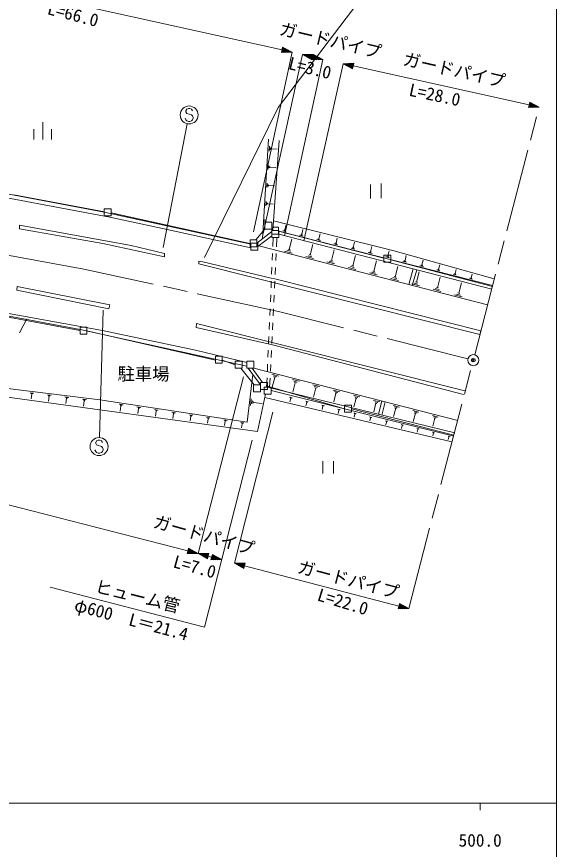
# Model space of a CAD drawing. Units: millimetres, scale not verified. Extents: x 40000 to 680000, y 20000 to 380000.
# Drawn here: x 501084 to 579000, y 198357 to 318543 of the extents above; entities that cross this region are included whole.
import ezdxf
from ezdxf.enums import TextEntityAlignment as Align

# ---------------------------------------------------------------- set-up
doc = ezdxf.new("R2010")
doc.units = ezdxf.units.MM
doc.header["$LTSCALE"] = 1000
doc.header["$PDMODE"] = 32
doc.header["$PDSIZE"] = 500
doc.linetypes.add('CHAIN', pattern=[18.5, 12, -1.5, 3.5, -1.5])
for name, color, linetype, lineweight in [('M-BGD', 7, 'Continuous', 13), ('M-BMK', 2, 'CHAIN', 13), ('M-BMK-ROW', 30, 'Continuous', 13), ('M-BMK-SRVR', 3, 'Continuous', 13), ('M-STR-HTXT', 7, 'Continuous', 13), ('M-STR-STRC', 7, 'Continuous', 13), ('M-TTL-BAND', 7, 'Continuous', 13)]:
    doc.layers.add(name, color=color, linetype=linetype, lineweight=lineweight)
doc.layers.add('M-OTRS', color=6, linetype='Continuous')
doc.styles.add('ＭＳ ゴシック', font='')
doc.styles.get('ＭＳ ゴシック').set_extended_font_data('MS Gothic')

msp = doc.modelspace()

# ---------------------------------------------------------------- linework, layer by layer
at = {"layer": 'M-BGD'}
for p, q in [((504883, 303325), (504871, 300788)), ((503582, 302314), (503572, 300805)), ((506119, 302322), (506126, 300802)), ((537437, 300851), (536558, 286478)), ((538058, 287668), (538971, 300685)), ((537534, 299150), (537575, 299827)), ((537657, 299313), (537677, 299651)), ((537775, 299390), (537785, 299560)), ((537780, 299475), (538682, 299420)), ((537371, 296498), (537412, 297161)), ((537492, 296657), (537512, 296989)), ((537607, 296733), (537618, 296899)), ((537613, 296816), (538496, 296762)), ((537210, 293860), (537250, 294509)), ((537328, 294015), (537348, 294340)), ((537441, 294090), (537451, 294252)), ((537446, 294171), (538312, 294118)), ((552183, 294338), (552172, 292318)), ((553694, 294451), (553710, 292327)), ((537049, 291235), (537088, 291870)), ((537165, 291387), (537184, 291705)), ((537276, 291460), (537285, 291619)), ((537281, 291540), (538128, 291488)), ((536890, 288624), (536928, 289246)), ((537003, 288773), (537022, 289084)), ((537111, 288845), (537121, 289000)), ((537116, 288922), (537945, 288872)), ((535775, 285849), (537948, 287540)), ((538948, 287668), (537948, 287668)), ((537948, 287668), (537948, 286668)), ((538948, 286668), (538948, 287668)), ((569804, 279726), (538948, 287569)), ((539999, 287509), (539491, 287638)), ((539893, 287626), (539639, 287690)), ((539851, 287727), (539724, 287759)), ((539788, 287743), (539960, 288420)), ((542245, 287122), (542421, 287812)), ((537948, 286916), (535903, 285353)), ((537948, 286668), (538948, 286668)), ((538128, 286702), (538070, 285378)), ((538581, 285341), (538643, 286632)), ((569690, 279213), (538948, 287128)), ((540415, 284946), (540801, 286444)), ((542460, 286883), (541942, 287015)), ((542353, 287002), (542094, 287068)), ((542310, 287105), (542180, 287138)), ((544931, 286255), (544403, 286389)), ((544822, 286376), (544558, 286443)), ((544778, 286481), (544646, 286515)), ((544712, 286498), (544891, 287202)), ((547189, 285872), (547371, 286589)), ((535903, 285849), (534903, 285849)), ((534903, 285849), (534903, 284849)), ((534903, 284849), (535903, 284849)), ((535903, 284849), (535903, 285849)), ((536049, 285464), (569060, 276953)), ((540555, 284910), (540274, 284982)), ((543476, 284157), (543862, 285656)), ((546537, 283368), (546924, 284868)), ((547413, 285624), (546875, 285761)), ((547301, 285748), (547032, 285816)), ((547256, 285855), (547122, 285889)), ((549904, 284991), (549356, 285130)), ((549790, 285117), (549516, 285186)), ((549745, 285226), (549608, 285260)), ((549676, 285243), (549862, 285973)), ((552173, 284612), (552362, 285355)), ((538026, 284379), (537981, 283380)), ((538485, 283343), (538533, 284342)), ((540880, 284427), (539757, 284716)), ((540647, 284686), (540086, 284831)), ((543941, 283637), (542817, 283927)), ((543709, 283897), (543146, 284042)), ((543616, 284121), (543335, 284193)), ((549600, 282578), (549987, 284079)), ((552405, 284355), (551847, 284497)), ((552289, 284483), (552010, 284554)), ((552243, 284594), (552103, 284629)), ((554916, 283717), (554348, 283861)), ((554798, 283847), (554514, 283919)), ((554751, 283960), (554609, 283996)), ((554680, 283978), (554872, 284735)), ((557157, 283339), (557340, 284060)), ((547003, 282847), (545878, 283138)), ((546770, 283107), (546208, 283253)), ((546678, 283331), (546397, 283404)), ((549833, 282318), (549270, 282463)), ((549741, 282542), (549459, 282614)), ((552663, 281788), (553050, 283290)), ((555727, 280998), (556115, 282501)), ((557382, 283090), (556841, 283227)), ((557269, 283214), (556999, 283283)), ((557225, 283322), (557089, 283356)), ((559809, 282473), (559303, 282601)), ((559704, 282589), (559451, 282654)), ((559662, 282690), (559535, 282722)), ((559598, 282706), (559770, 283380)), ((562005, 282082), (562165, 282710)), ((537937, 282381), (537893, 281382)), ((538389, 281345), (538437, 282344)), ((550066, 282058), (548940, 282348)), ((553130, 281268), (552003, 281558)), ((552896, 281528), (552333, 281673)), ((552804, 281752), (552522, 281825)), ((558320, 282143), (557706, 279881)), ((558847, 282007), (558198, 279751)), ((558792, 280208), (559180, 281712)), ((562201, 281865), (561730, 281984)), ((562103, 281973), (561868, 282033)), ((562064, 282067), (561946, 282097)), ((564560, 281265), (564123, 281376)), ((564469, 281366), (564250, 281421)), ((564433, 281452), (564324, 281480)), ((564378, 281466), (564527, 282050)), ((566718, 280860), (566855, 281398)), ((537849, 280383), (537805, 279384)), ((538294, 279348), (538342, 280347)), ((556194, 280477), (555067, 280768)), ((555960, 280738), (555397, 280883)), ((555868, 280962), (555586, 281035)), ((559025, 279948), (558461, 280093)), ((558933, 280172), (558651, 280245)), ((561857, 279418), (562245, 280923)), ((564923, 278627), (565312, 280133)), ((566886, 280674), (566482, 280776)), ((566802, 280767), (566600, 280818)), ((566768, 280847), (566667, 280873)), ((559259, 279687), (558131, 279978)), ((562325, 278896), (561196, 279187)), ((562091, 279157), (561527, 279303)), ((561998, 279382), (561716, 279454)), ((537761, 278384), (537716, 277385)), ((538198, 277350), (538246, 278349)), ((565391, 278105), (564262, 278397)), ((565157, 278366), (564592, 278512)), ((565065, 278591), (564782, 278664)), ((537672, 276386), (537628, 275387)), ((538102, 275352), (538150, 276351)), ((501498, 272928), (502543, 274926)), ((537584, 274388), (537540, 273389)), ((538006, 273355), (538054, 274354)), ((537496, 272390), (537451, 271391)), ((537910, 271357), (537958, 272356)), ((537407, 270392), (537363, 269393)), ((537814, 269359), (537862, 270358)), ((535307, 268810), (534307, 268810)), ((534307, 268810), (534307, 267810)), ((535307, 267810), (535307, 268810)), ((537319, 268394), (537275, 267395)), ((537719, 267362), (537766, 268360)), ((534307, 267810), (535307, 267810)), ((535107, 267810), (536589, 265723)), ((536273, 265380), (535163, 266885)), ((564765, 260238), (535307, 267810)), ((537910, 266935), (538943, 266669)), ((537231, 266396), (537172, 265072)), ((537609, 265072), (537671, 266363)), ((538338, 266458), (537984, 265081)), ((538124, 266696), (538640, 266564)), ((538209, 266491), (538467, 266425)), ((540892, 266168), (541901, 265909)), ((541310, 265702), (540964, 264357)), ((541101, 265935), (541605, 265806)), ((541184, 265735), (541436, 265670)), ((537833, 265072), (536833, 265072)), ((536833, 265072), (536833, 264072)), ((537295, 265072), (564323, 258476)), ((537808, 264577), (564215, 258012)), ((537833, 264072), (537833, 265072)), ((543850, 265408), (544835, 265155)), ((544258, 264953), (543920, 263638)), ((544054, 265180), (544547, 265054)), ((544135, 264984), (544381, 264921)), ((546784, 264654), (547746, 264406)), ((546983, 264431), (547464, 264308)), ((503034, 264267), (503549, 264204)), ((503152, 264165), (503410, 264134)), ((503270, 264064), (503186, 263376)), ((503206, 264071), (503335, 264056)), ((505523, 263960), (506061, 263894)), ((505647, 263854), (505915, 263821)), ((505770, 263748), (505682, 263032)), ((505703, 263756), (505837, 263739)), ((508035, 263650), (508594, 263581)), ((508163, 263540), (508442, 263505)), ((508291, 263429), (508199, 262684)), ((508221, 263438), (508361, 263421)), ((510568, 263337), (511149, 263266)), ((510701, 263223), (510991, 263187)), ((534845, 262418), (534957, 263382)), ((536833, 264072), (537833, 264072)), ((536900, 263580), (563903, 257176)), ((540482, 263618), (540868, 263523)), ((540644, 263442), (540518, 262928)), ((540563, 263530), (540756, 263483)), ((540596, 263454), (540692, 263430)), ((547183, 264209), (546853, 262926)), ((547062, 264240), (547303, 264178)), ((549695, 263905), (550634, 263664)), ((550084, 263471), (549762, 262219)), ((549889, 263688), (550359, 263568)), ((549967, 263502), (550201, 263441)), ((510834, 263108), (510739, 262333)), ((510762, 263117), (510907, 263099)), ((515876, 262608), (516453, 262521)), ((516006, 262490), (516294, 262447)), ((516136, 262372), (516020, 261604)), ((516064, 262383), (516208, 262361)), ((518439, 262223), (518997, 262139)), ((518565, 262109), (518844, 262067)), ((518621, 262005), (518760, 261984)), ((535034, 262640), (535090, 263123)), ((535209, 262742), (535237, 262983)), ((535223, 262863), (536509, 262713)), ((542816, 263046), (543191, 262954)), ((542973, 262875), (542850, 262375)), ((542894, 262961), (543082, 262915)), ((542926, 262887), (543020, 262864)), ((545139, 262477), (545504, 262388)), ((545292, 262311), (545172, 261824)), ((545215, 262394), (545398, 262349)), ((545246, 262322), (545337, 262300)), ((552583, 263163), (553499, 262927)), ((552962, 262740), (552648, 261518)), ((552772, 262951), (553230, 262834)), ((552848, 262769), (553077, 262710)), ((553818, 263052), (553332, 261158)), ((554302, 262927), (553817, 261040)), ((555447, 262427), (556341, 262197)), ((555817, 262014), (555511, 260823)), ((555632, 262220), (556079, 262105)), ((555706, 262043), (555929, 261985)), ((518691, 261995), (518579, 261251)), ((520984, 261841), (521524, 261759)), ((521106, 261730), (521376, 261690)), ((521227, 261620), (521119, 260900)), ((521160, 261630), (521295, 261610)), ((523511, 261461), (524033, 261383)), ((523629, 261354), (523890, 261315)), ((523746, 261248), (523641, 260552)), ((523681, 261258), (523811, 261238)), ((526020, 261084), (526524, 261009)), ((526133, 260981), (526385, 260943)), ((526247, 260878), (526146, 260206)), ((526184, 260888), (526310, 260869)), ((547452, 261911), (547807, 261824)), ((547601, 261749), (547485, 261275)), ((547526, 261830), (547704, 261787)), ((547556, 261760), (547645, 261738)), ((549755, 261347), (550100, 261263)), ((549899, 261190), (549787, 260729)), ((549827, 261268), (550000, 261226)), ((549856, 261200), (549942, 261179)), ((558289, 261696), (559160, 261472)), ((558650, 261294), (558351, 260133)), ((558469, 261495), (558905, 261383)), ((558541, 261322), (558759, 261266)), ((561108, 260971), (561957, 260753)), ((528511, 260710), (528997, 260637)), ((528620, 260611), (528864, 260574)), ((528730, 260511), (528632, 259863)), ((528669, 260521), (528791, 260502)), ((530984, 260339), (531453, 260268)), ((531090, 260243), (531324, 260208)), ((531195, 260147), (531101, 259522)), ((531137, 260156), (531254, 260138)), ((533440, 259970), (533891, 259902)), ((533541, 259878), (533767, 259844)), ((533643, 259786), (533553, 259183)), ((533587, 259794), (533699, 259777)), ((552048, 260786), (552383, 260704)), ((552188, 260633), (552078, 260186)), ((552118, 260709), (552285, 260668)), ((552146, 260643), (552230, 260623)), ((554331, 260227), (554656, 260147)), ((554467, 260078), (554360, 259644)), ((554399, 260152), (554561, 260113)), ((554426, 260088), (554507, 260068)), ((556604, 259670), (556919, 259593)), ((561460, 260579), (561169, 259448)), ((561284, 260775), (561708, 260666)), ((561354, 260607), (561566, 260552)), ((556736, 259526), (556633, 259106)), ((556670, 259598), (556827, 259560)), ((556696, 259536), (556775, 259517)), ((558867, 259116), (559172, 259041)), ((558994, 258977), (558895, 258569)), ((558931, 259046), (559083, 259009)), ((558956, 258986), (559033, 258967)), ((561120, 258564), (561416, 258492)), ((561244, 258429), (561147, 258035)), ((561182, 258497), (561330, 258461)), ((561207, 258438), (561281, 258420)), ((563363, 258015), (563649, 257945)), ((563506, 257980), (563389, 257503)), ((545280, 254395), (545280, 252617)), ((546804, 254395), (546804, 252617))]:
    msp.add_line(p, q, dxfattribs=at)
for points in [[(534903, 285172), (522808, 287804), (514553, 289593), (492969, 293661), (481141, 295558), (473858, 296568), (470603, 297002)], [(470621, 297535), (480735, 296114), (493735, 294034), (499692, 292953), (513721, 290338), (534903, 285713)], [(538159, 289071), (555399, 284811), (570014, 280722)], [(474388, 280220), (478888, 279514), (513490, 273257), (526921, 270422), (534307, 268649)], [(534307, 268106), (510236, 273367), (498392, 275621), (474949, 279492)], [(565577, 264029), (538019, 271182), (527020, 273700), (527059, 274254), (565805, 264554)], [(496224, 260718), (498576, 265019), (513115, 263224), (534367, 260033), (535163, 266885), (534519, 267810)], [(537006, 264072), (535839, 258666), (499424, 263694), (497722, 260426)]]:
    msp.add_lwpolyline(points, dxfattribs=at)
for points in [[(501492, 288464), (501516, 287938), (513535, 285794), (522421, 283900), (522445, 284368), (517636, 285506)], [(527380, 282850), (567961, 272667), (568092, 273192), (538356, 280703), (537840, 280792), (527941, 283173), (527372, 283235)], [(501159, 279605), (514531, 276934), (514403, 276361), (501108, 279066)]]:
    msp.add_lwpolyline(points, close=True, dxfattribs=at)
at = {"layer": 'M-BMK'}
for p, q in [((567209, 269737), (576498, 305493)), ((566232, 269157), (538875, 276006)), ((557692, 233106), (566806, 268189))]:
    msp.add_line(p, q, dxfattribs=at)
msp.add_lwpolyline([(538875, 276006), (510788, 282120), (486762, 286451)], dxfattribs=at)
at = {"layer": 'M-BMK-ROW'}
for p, q in [((500686, 292809), (513744, 290381)), ((514721, 290791), (513721, 290791)), ((513721, 290791), (513721, 289791)), ((513721, 289791), (514721, 289791)), ((514721, 289791), (514721, 290791)), ((514723, 290215), (534752, 285778)), ((537915, 288883), (536915, 288883)), ((536915, 288883), (536915, 287883)), ((537915, 287883), (537915, 288883)), ((535606, 286329), (536915, 287883)), ((536915, 287883), (537915, 287883)), ((538901, 288144), (537901, 288144)), ((537901, 288144), (537901, 287144)), ((538865, 287593), (554088, 283682)), ((538901, 287144), (538901, 288144)), ((535775, 286329), (534775, 286329)), ((534775, 286329), (534775, 285329)), ((535775, 285329), (535775, 286329)), ((537901, 287144), (538901, 287144)), ((534775, 285329), (535775, 285329)), ((555088, 284101), (554088, 284101)), ((554088, 284101), (554088, 283101)), ((555088, 283101), (555088, 284101)), ((554088, 283101), (555088, 283101)), ((555108, 283442), (569786, 279601)), ((499397, 275286), (510222, 273264)), ((511236, 273734), (510236, 273734)), ((510236, 273734), (510236, 272734)), ((511232, 273217), (529784, 268983)), ((511236, 272734), (511236, 273734)), ((510236, 272734), (511236, 272734)), ((530768, 269543), (529768, 269543)), ((529768, 269543), (529768, 268543)), ((530768, 268543), (530768, 269543)), ((529768, 268543), (530768, 268543)), ((530767, 268983), (532625, 268312)), ((533634, 268810), (532634, 268810)), ((532634, 268810), (532634, 267810)), ((533634, 267810), (533634, 268810)), ((532634, 267810), (533634, 267810)), ((535378, 265380), (533471, 267810)), ((537295, 265723), (536295, 265723)), ((536295, 265723), (536295, 264723)), ((537295, 264723), (537295, 265723)), ((536273, 265380), (535273, 265380)), ((535273, 265380), (535273, 264380)), ((536273, 264380), (536273, 265380)), ((536295, 264723), (537295, 264723)), ((537307, 265219), (548428, 261937)), ((535273, 264380), (536273, 264380)), ((549428, 262452), (548428, 262452)), ((548428, 262452), (548428, 261452)), ((549428, 261452), (549428, 262452)), ((548428, 261452), (549428, 261452)), ((549416, 261920), (564181, 258128))]:
    msp.add_line(p, q, dxfattribs=at)
at = {"layer": 'M-BMK-SRVR'}
msp.add_circle((567008, 268963), 800, dxfattribs=at)
at = {"layer": 'M-OTRS'}
msp.add_point((567008, 268963), dxfattribs=at)
at = {"layer": 'M-STR-HTXT'}
for p, q in [((479110, 327103), (539398, 313753)), ((539485, 314145), (539311, 313361)), ((540862, 313429), (539398, 313753)), ((539415, 313831), (540587, 313572)), ((540311, 313715), (539432, 313910)), ((539450, 313988), (540036, 313859)), ((539760, 314002), (539467, 314067)), ((540862, 313429), (539485, 314145)), ((535263, 287509), (540862, 313429)), ((536686, 287250), (542368, 313081)), ((540862, 313429), (539311, 313361)), ((539621, 313374), (539328, 313439)), ((539346, 313518), (539931, 313388)), ((540242, 313401), (539363, 313596)), ((539380, 313674), (540552, 313415)), ((542368, 313081), (543920, 313102)), ((542368, 313081), (543723, 312323)), ((542368, 313081), (543822, 312713)), ((543802, 312635), (542639, 312930)), ((543841, 312791), (542678, 313086)), ((542910, 312778), (543782, 312557)), ((542989, 313090), (543861, 312869)), ((543762, 312479), (543181, 312626)), ((543881, 312946), (543299, 313094)), ((543610, 313098), (543901, 313024)), ((543723, 312323), (543920, 313102)), ((543938, 313098), (543741, 312319)), ((544672, 312331), (543800, 312552)), ((543820, 312630), (544983, 312335)), ((543822, 312713), (543839, 312708)), ((545293, 312340), (543839, 312708)), ((543859, 312786), (545022, 312491)), ((544751, 312643), (543879, 312864)), ((543899, 312942), (544480, 312795)), ((544209, 312946), (543918, 313020)), ((545293, 312340), (543938, 313098)), ((545293, 312340), (539733, 286925)), ((542564, 286197), (548216, 311751)), ((543452, 312475), (543743, 312401)), ((545293, 312340), (543741, 312319)), ((544051, 312323), (543760, 312397)), ((543780, 312474), (544362, 312327)), ((548216, 311751), (549768, 311819)), ((548216, 311751), (549594, 311034)), ((548216, 311751), (549681, 311427)), ((549663, 311348), (548492, 311608)), ((549698, 311505), (548527, 311765)), ((548767, 311464), (549646, 311270)), ((548837, 311778), (549716, 311584)), ((549629, 311191), (549043, 311321)), ((549733, 311662), (549147, 311792)), ((549457, 311806), (549750, 311741)), ((549594, 311034), (549768, 311819)), ((549681, 311427), (575062, 305807)), ((549318, 311178), (549611, 311113)), ((575149, 306199), (574975, 305414)), ((576526, 305482), (574975, 305414)), ((575285, 305428), (574992, 305493)), ((575010, 305571), (575595, 305441)), ((575906, 305455), (575027, 305650)), ((575044, 305728), (576216, 305469)), ((576526, 305482), (575062, 305807)), ((575079, 305885), (576251, 305626)), ((575975, 305769), (575097, 305964)), ((575114, 306042), (575700, 305912)), ((575424, 306056), (575131, 306121)), ((576526, 305482), (575149, 306199)), ((533836, 266580), (527270, 241057)), ((538071, 261445), (532527, 239648)), ((525917, 241818), (525718, 241039)), ((526729, 241362), (525857, 241584)), ((525877, 241662), (526458, 241514)), ((526187, 241666), (525897, 241740)), ((527270, 241057), (525917, 241818)), ((527270, 241057), (525718, 241039)), ((526028, 241043), (525737, 241117)), ((525757, 241195), (526339, 241046)), ((526649, 241050), (525777, 241273)), ((525797, 241351), (526960, 241054)), ((527270, 241057), (525817, 241429)), ((525837, 241507), (527000, 241209)), ((527270, 241057), (528823, 241069)), ((527270, 241057), (528621, 240291)), ((527270, 241057), (528722, 240680)), ((528702, 240603), (527541, 240904)), ((528742, 240758), (527581, 241060)), ((527811, 240751), (528682, 240525)), ((527892, 241062), (528763, 240836)), ((528662, 240447), (528081, 240598)), ((528783, 240914), (528202, 241065)), ((528351, 240444), (528641, 240369)), ((528513, 241067), (528803, 240992)), ((528621, 240291), (528823, 241069)), ((528722, 240680), (529237, 240547)), ((529338, 240936), (529136, 240158)), ((530067, 240165), (529196, 240391)), ((529216, 240469), (530378, 240168)), ((530689, 240170), (529237, 240547)), ((529257, 240625), (530418, 240323)), ((530148, 240476), (529277, 240702)), ((529297, 240780), (529878, 240630)), ((529608, 240783), (529317, 240858)), ((530689, 240170), (529338, 240936)), ((530689, 240170), (529136, 240158)), ((529446, 240160), (529156, 240236)), ((529176, 240313), (529757, 240163)), ((532527, 239648), (534080, 239659)), ((532527, 239648), (533878, 238882)), ((532527, 239648), (533979, 239271)), ((533959, 239193), (532797, 239495)), ((533999, 239348), (532838, 239650)), ((533068, 239341), (533939, 239115)), ((533148, 239653), (534019, 239426)), ((533918, 239037), (533338, 239188)), ((534040, 239504), (533459, 239655)), ((533770, 239657), (534060, 239582)), ((533878, 238882), (534080, 239659)), ((533979, 239271), (556269, 233473)), ((533608, 239035), (533898, 238959)), ((556370, 233862), (556168, 233084)), ((556478, 233086), (556188, 233162)), ((556208, 233240), (556789, 233089)), ((557100, 233091), (556228, 233318)), ((556249, 233395), (557410, 233093)), ((557721, 233096), (556269, 233473)), ((556289, 233551), (557451, 233249)), ((557180, 233402), (556309, 233629)), ((556330, 233707), (556910, 233556)), ((556640, 233709), (556350, 233784)), ((557721, 233096), (556370, 233862)), ((557721, 233096), (556168, 233084))]:
    msp.add_line(p, q, dxfattribs=at)
for points in [[(505901, 236177), (528194, 230422), (535102, 257417)], [(432167, 254624), (491952, 250085), (525817, 241429)]]:
    msp.add_lwpolyline(points, dxfattribs=at)
at = {"layer": 'M-STR-STRC'}
for p, q in [((525871, 305296), (525634, 305178)), ((526107, 305296), (525871, 305296)), ((526343, 305178), (526107, 305296)), ((525634, 305178), (525516, 304942)), ((525516, 304942), (525516, 304824)), ((525516, 304824), (525634, 304587)), ((525634, 304587), (526343, 304351)), ((526462, 304942), (526343, 305178)), ((526343, 304351), (526462, 304233)), ((526462, 304233), (526580, 303996)), ((525713, 303081), (522256, 285221)), ((525516, 303642), (525398, 303878)), ((525634, 303524), (525516, 303642)), ((525871, 303406), (525634, 303524)), ((526107, 303406), (525871, 303406)), ((526343, 303524), (526107, 303406)), ((526462, 303642), (526343, 303524)), ((526580, 303878), (526462, 303642)), ((526580, 303996), (526580, 303878)), ((513029, 257783), (513577, 276192)), ((512630, 257311), (512512, 257075)), ((512866, 257429), (512630, 257311)), ((513103, 257429), (512866, 257429)), ((513339, 257311), (513103, 257429)), ((513457, 257075), (513339, 257311)), ((512512, 255775), (512393, 256011)), ((512512, 257075), (512512, 256957)), ((512512, 256957), (512630, 256720)), ((512630, 256720), (513339, 256484)), ((513339, 256484), (513457, 256366)), ((513457, 256366), (513575, 256129)), ((513575, 256011), (513457, 255775)), ((513575, 256129), (513575, 256011)), ((512630, 255657), (512512, 255775)), ((512866, 255539), (512630, 255657)), ((513103, 255539), (512866, 255539)), ((513339, 255657), (513103, 255539)), ((513457, 255775), (513339, 255657))]:
    msp.add_line(p, q, dxfattribs=at)
msp.add_lwpolyline([(552654, 323622), (538820, 305423), (528182, 283770)], dxfattribs=at)
for centre in [(525989, 304351), (512984, 256484)]:
    msp.add_circle(centre, 1300, dxfattribs=at)
at = {"layer": 'M-TTL-BAND'}
for p, q in [((579000, 20000), (579000, 370000)), ((40000, 205000), (579000, 205000)), ((568000, 205000), (568000, 204000))]:
    msp.add_line(p, q, dxfattribs=at)

# ---------------------------------------------------------------- texts
at = {"layer": 'M-BGD', "style": 'ＭＳ ゴシック'}
msp.add_text('駐車場', height=1833, dxfattribs=at).set_placement((519399, 265513), align=Align.BOTTOM_CENTER)
at = {"layer": 'M-STR-HTXT', "style": 'ＭＳ ゴシック'}
for s, rotation, p in [('L=66.0', 345.495, (508872, 317452)), ('ガードパイプ', 346.58, (546056, 313701)), ('L=3.0', 346.07, (543087, 309715)), ('ガードパイプ', 347.248, (563941, 309411)), ('L=28.0', 348.094, (561155, 305834)), ('ガードパイプ', 344.363, (527738, 242323)), ('L=7.0', 344.854, (526416, 237739)), ('ガードパイプ', 345.293, (548606, 235879)), ('ヒューム管', 346.151, (518193, 233464)), ('L=22.0', 342.992, (547767, 232694)), ('φ600\u3000L＝21.4', 345.026, (517270, 230113))]:
    msp.add_text(s, height=1833, rotation=rotation, dxfattribs=at).set_placement(p, align=Align.BOTTOM_CENTER)
at = {"layer": 'M-TTL-BAND', "style": 'ＭＳ ゴシック'}
msp.add_text('500.0', height=1833, dxfattribs=at).set_placement((568000, 198195), align=Align.BOTTOM_CENTER)

doc.saveas('drawing.dxf')
